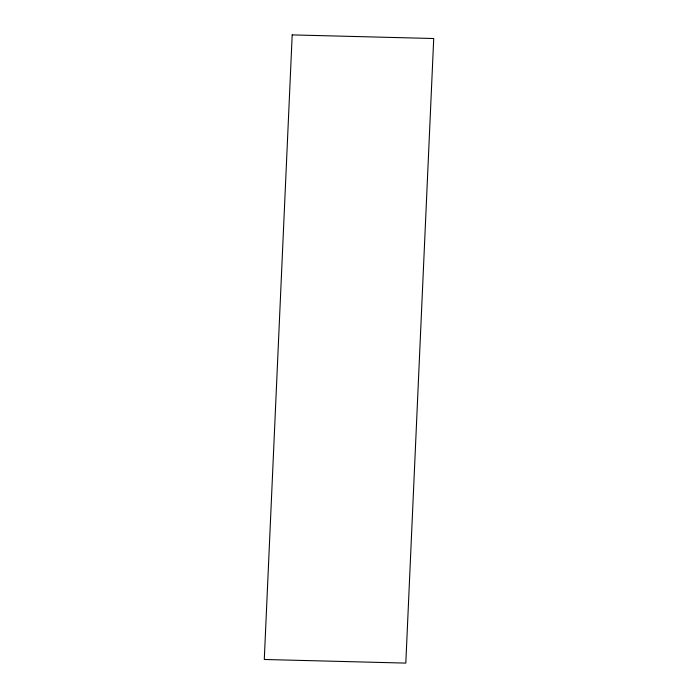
<?xml version="1.0" encoding="UTF-8"?>
<svg xmlns="http://www.w3.org/2000/svg" width="698" height="698" viewBox="0 0 698 698"><rect width="100%" height="100%" fill="white"/><g stroke="black" fill="none" stroke-linecap="round" stroke-linejoin="round"><path stroke-width="1.05" d="M292.192 34.9L264.28 659.479L405.808 663.1L433.72 38.521L292.192 34.9"/></g></svg>
